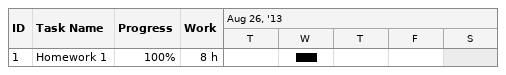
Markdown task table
| ID | Task | Start | Finish | % complete | Work (h) |
|---|---|---|---|---|---|
| 1 | Homework 1 | 2013-08-28 | 2013-08-28 | 100 | 8 |
